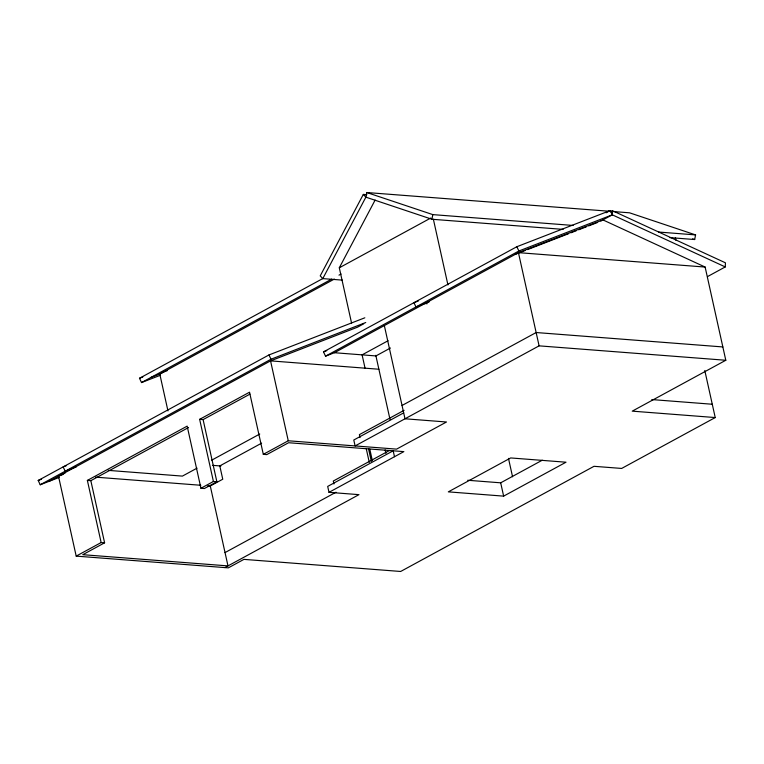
<?xml version="1.0" encoding="UTF-8"?>
<svg xmlns="http://www.w3.org/2000/svg" width="764" height="764" viewBox="0 0 764 764"><rect width="100%" height="100%" fill="white"/><g stroke="black" fill="none" stroke-linecap="round" stroke-linejoin="round"><path stroke-width="1.15" d="M600.848 221.035L612.289 214.818L612.441 210.692L725.428 262.806L725.265 266.932L707.598 276.549M669.789 237.614L694.677 239.533L695.584 234.901L629.546 212.812L366.777 192.528L365.87 197.16L322.78 278.612L320.231 275.852L363.32 194.409L366.882 194.686M563.144 229.381L431.908 219.249L432.816 214.617L366.777 192.528M351.574 323.124L339.302 267.792L375.143 200.044M339.302 267.792L430.781 218.026M160.278 375.296L141.521 382.563L139.497 378.266L323.392 278.239M141.521 382.563L331.681 279.127M338.996 275.145L341.088 274.009M334.317 279.089L159.781 374.026L167.965 410.917M59.143 477.433L40.225 484.768L38.2 480.47L268.966 354.945L364.829 317.805M40.225 484.768L271 359.242L365.746 322.523M49.135 481.31L270.551 360.875L357.495 327.193L363.731 323.793M704.79 370.502L715.228 417.555L632.248 411.147L725.8 360.264L705.134 267.056L602.93 219.908L518.431 252.645L334.441 352.72L325.531 356.177L323.506 351.879L516.856 246.715L610.255 210.52L612.289 214.818L725.265 266.932M87.373 480.413L90.83 480.671L104.601 542.812L101.144 542.545L87.373 480.413L187.161 426.131L200.942 488.263L204.399 488.53L216.871 481.75L203.1 419.608L199.643 419.341L213.414 481.482L216.871 481.75M199.643 419.341L249.532 392.199L263.313 454.341L266.77 454.609L288.601 442.728L403.85 451.629L329.007 492.341L327.689 486.42L393.183 450.798L394.491 456.719M90.83 480.671L188.546 427.525M203.1 419.608L249.876 394.167M325.531 356.177L518.88 251.003L612.289 214.818M606.1 212.784L610.255 210.52M610.369 211.819L612.441 210.692M388.093 340.725L362.098 354.859L365.049 368.172M390.48 348.012L375.926 355.928L334.441 352.72M197.045 468.151L182.415 476.106L108.23 470.376M211.676 460.186L259.75 434.038M219.803 465.906L261.622 443.158M62.944 474.501L58.494 476.23L76.199 556.116L101.144 542.545M200.942 488.263L213.414 481.482M263.313 454.341L288.257 440.771L396.592 449.127L446.491 421.995L404.996 418.787L384.34 325.579M104.601 542.812L82.779 554.683L227.987 565.895L210.281 485.999L207.798 485.808M210.281 485.999L222.754 479.219L219.726 465.562M402.045 405.474L536.147 332.531L722.849 346.942M404.089 410.316L359.395 434.63L360.054 437.581M403.688 412.875L353.789 440.007L355.107 445.928L539.097 345.853L725.8 360.264M389.43 450.502L333.295 481.033L333.954 483.994M225.036 552.582L336.017 492.217M224.874 567.595L358.965 494.652L329.007 492.341M467.73 480.269L500.687 482.819L542.268 460.205M503.638 496.132L566.009 462.21L510.686 457.942L448.325 491.863L503.638 496.132L500.687 482.819M715.228 417.555L621.667 468.437L594.01 466.307L400.661 571.472L243.926 559.372L228.331 567.862L76.199 556.116M139.497 378.266L142.801 376.986M162.904 372.326L167.306 370.616M150.88 377.473L161.987 373.166M515.318 254.336L525.317 250.458M527.542 249.599L568.683 233.66M570.909 232.8L576.467 230.642M578.682 229.783L586.466 226.774M588.691 225.905L597.591 222.458M418.395 300.968L413.945 302.687L415.969 306.985L429.32 301.809M323.506 351.879L326.791 350.609M66.487 465.61L63.145 466.899L65.179 471.197L76.305 466.88M38.2 480.47L41.542 479.181M61.607 474.53L64.95 473.231M432.816 214.617L573.124 225.447M658.73 232.055L695.584 234.901M705.134 267.056L518.431 252.645L539.097 345.853M322.78 278.612L342.377 280.121M424.879 303.528L427.181 303.709M378.887 369.241L270.551 360.875L288.257 440.771M651.816 399.572L712.268 404.242M212.621 465.352L220.911 465.992M95.758 477.166L200.837 485.274M692.585 238.836L694.677 239.533M431.908 219.249L365.87 197.16L363.32 194.409M516.856 246.715L518.88 251.003M268.966 354.945L271 359.242M675.395 237.91L675.911 240.23M508.48 458.371L512.558 476.784M433.369 219.201L447.933 284.915M375.802 355.336L390.051 419.608M385.151 449.881L385.925 453.367M369.795 449.146L372.364 460.721M368.515 448.669L371.342 461.427M366.204 448.487L369.289 462.411"/></g></svg>
